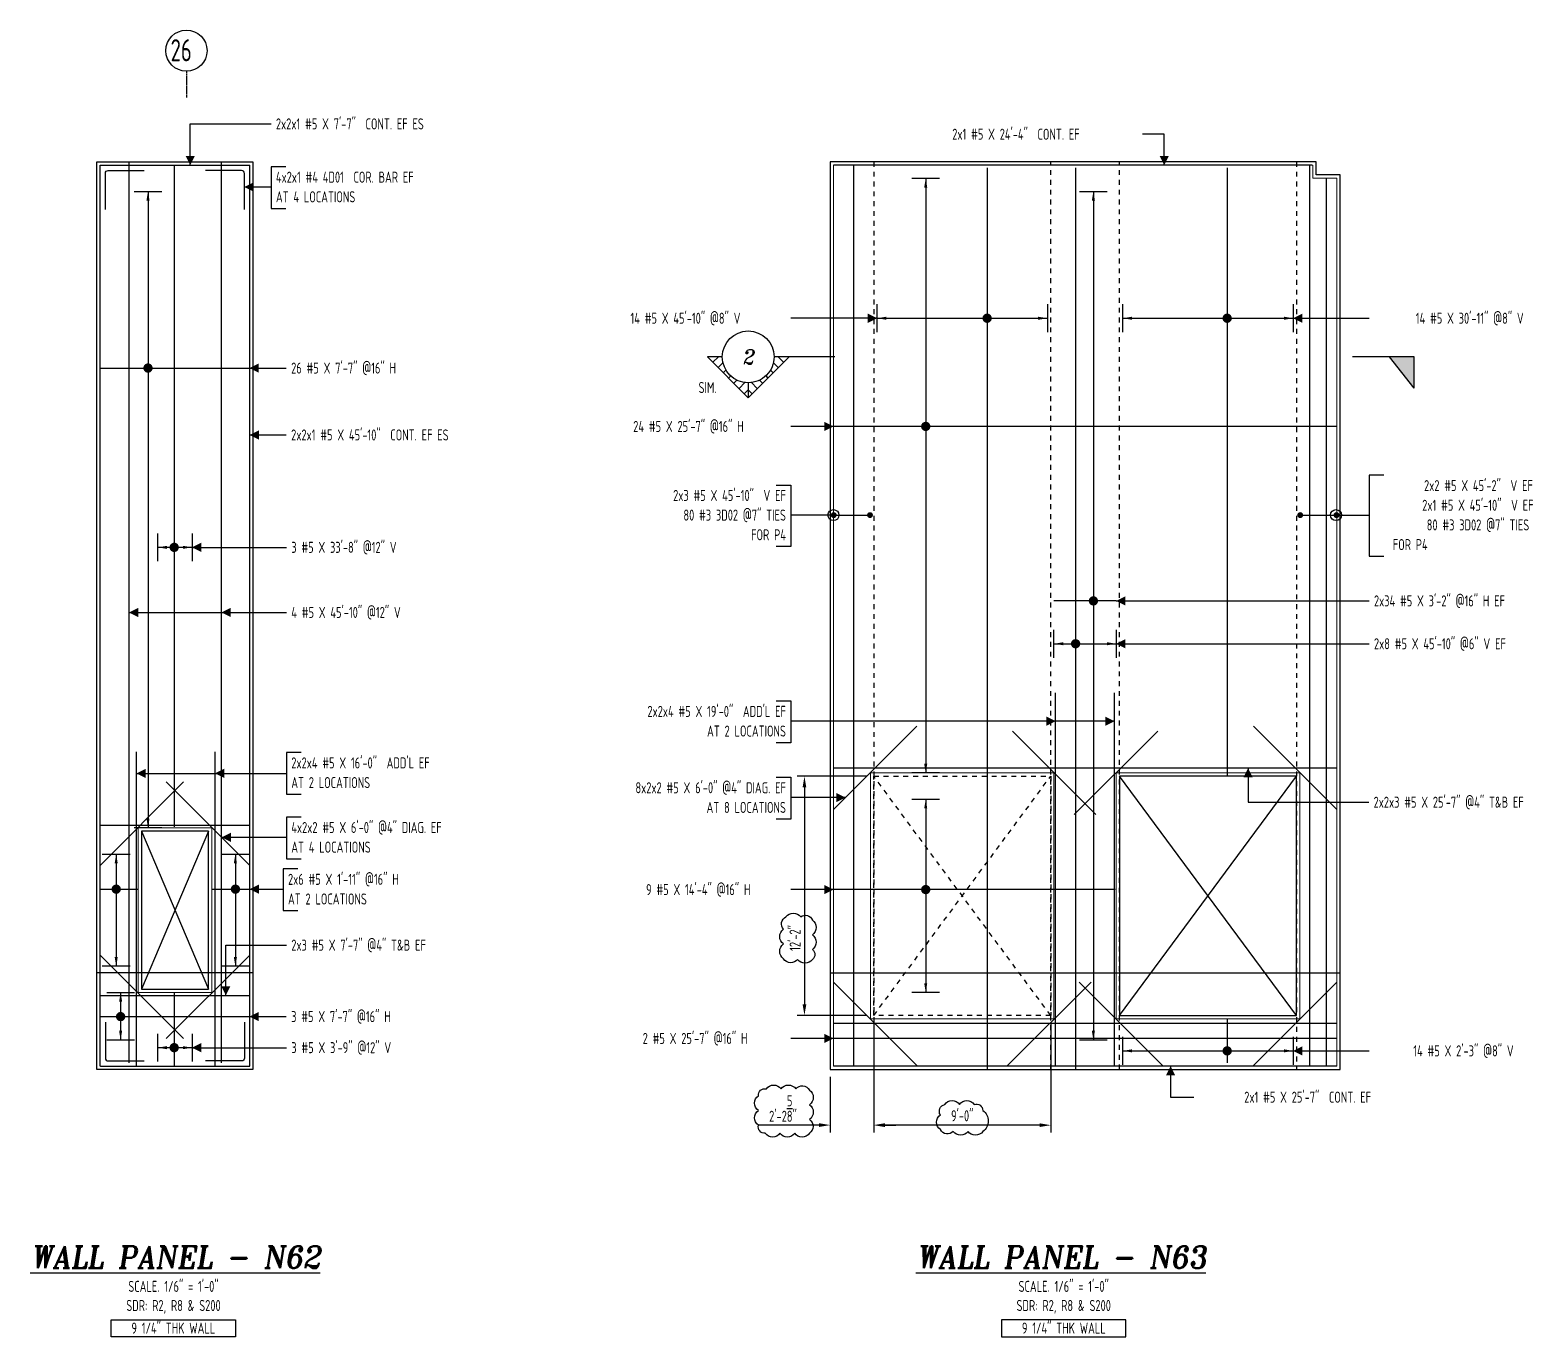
# Model space of a CAD drawing. Header units: inches. Extents: x -3675 to 33171, y -2273 to 1837.
# Drawn here: x 30630 to 31548, y 196 to 994 of the extents above; entities that cross this region are included whole.
import ezdxf
from ezdxf.enums import TextEntityAlignment as Align

# ---------------------------------------------------------------- set-up
doc = ezdxf.new("R2010")
doc.units = ezdxf.units.IN
doc.header["$MEASUREMENT"] = 0
doc.linetypes.add('HIDDEN', pattern=[6, 3, -3])
doc.linetypes.add('PHANTOM', pattern=[2.5, 1.25, -0.25, 0.25, -0.25, 0.25, -0.25])
doc.layers.get('0').update_dxf_attribs({"linetype": 'CONTINUOUS'})
doc.layers.get('Defpoints').update_dxf_attribs({"linetype": 'CONTINUOUS'})
for name, color, linetype in [('0-25', 7, 'CONTINUOUS'), ('0-25TEXT', 7, 'CONTINUOUS'), ('0-35', 3, 'CONTINUOUS'), ('0-35TEXT', 3, 'CONTINUOUS'), ('0-50', 10, 'CONTINUOUS'), ('3', 3, 'CONTINUOUS'), ('BAR-LBL', 2, 'CONTINUOUS'), ('DETAIL', 83, 'CONTINUOUS'), ('GRID', 8, 'PHANTOM'), ('Hatch', 253, 'CONTINUOUS'), ('hidden', 7, 'HIDDEN'), ('RANGELAY', 7, 'CONTINUOUS'), ('REBARS', 4, 'CONTINUOUS')]:
    doc.layers.add(name, color=color, linetype=linetype)
doc.layers.add('COVER', color=6, linetype='CONTINUOUS', lineweight=0, plot=False)
doc.styles.add('AR', font='ARCHQUIK.shx', dxfattribs={"width": 0.8})
doc.styles.add('ROMANT', font='romant')
doc.dimstyles.new('CADS_DIM_48', dxfattribs={"dimscale": 48, "dimtxt": 0.09375, "dimasz": 0.09375, "dimexe": 0.0625, "dimexo": 0.0625, "dimgap": 0.09375, "dimtad": 0, "dimtih": 1, "dimtoh": 1, "dimzin": 1, "dimdsep": 46, "dimlunit": 4, "dimtxsty": 'AR', "dimblk": 'CLOSED', "dimcen": 0.1875, "dimadec": 0, "dimazin": 0, "dimtfac": 1, "dimtofl": 0, "dimtmove": 0, "dimatfit": 1, "dimldrblk": 'DOTBLANK', "dimfxl": 1, "dimtzin": 0, "dimarcsym": 0})

# ---------------------------------------------------------------- blocks, each defined once
blk = doc.blocks.new('leadrblk')
blk.add_lwpolyline([(0, 0, 0, 1, 0), (1, 0, 1, 1, 0)], format="xyseb")
blk = doc.blocks.new('_DotBlank')
at = {"layer": '0-35', "color": 0, "lineweight": -2}
blk.add_line((-0.5, 0), (-1, 0), dxfattribs=at)
blk.add_circle((0, 0), 0.5, dxfattribs=at)
blk = doc.blocks.new('SECTARO')
at = {"linetype": 'Continuous'}
blk.add_line((33.32, 16.99), (20.13, 0), dxfattribs=at)
for p, q in [((33.32, 16.99), (33.32, 0)), ((33.32, 0), (0, 0))]:
    blk.add_line(p, q)
for points in [[(33.32, 0), (33.32, 16.99), (33.32, 0), (20.13, 0)], [(33.32, 16.99), (20.13, 0), (33.32, 0), (33.32, 16.99)]]:
    blk.add_solid(points, dxfattribs=at)
blk = doc.blocks.new('*X3')
at = {"color": 0, "linetype": 'Continuous'}
for p, q in [((-1.108, 0.278), (-1.075, 0.312)), ((-1.081, 0.217), (-1.031, 0.267)), ((-1.013, 0.197), (-0.986, 0.223)), ((-0.96, 0.161), (-0.942, 0.179)), ((-0.92, 0.112), (-0.898, 0.135)), ((-0.895, 0.05), (-0.854, 0.091)), ((-0.856, 0), (-0.81, 0.046)), ((-0.768, 0), (-0.765, 0.002))]:
    blk.add_line(p, q, dxfattribs=at)
blk = doc.blocks.new('*X2')
at = {"color": 0, "linetype": 'Continuous'}
for p, q in [((-1.108, 0.278), (-1.075, 0.312)), ((-0.96, 0.161), (-0.942, 0.179)), ((-0.856, 0), (-0.81, 0.046))]:
    blk.add_line(p, q, dxfattribs=at)
blk = doc.blocks.new('SECTNU')
at = {"linetype": 'Continuous'}
blk.add_line((-24.74, 0), (-32.81, 0), dxfattribs=at)
blk.add_line((0, 0), (-24.74, 0))
at = {"layer": '3'}
for p, q in [((-68.89, 0), (-46.81, 22.07)), ((-60.81, 0), (-68.89, 0))]:
    blk.add_line(p, q, dxfattribs=at)
at = {"layer": '3', "linetype": 'Continuous'}
blk.add_line((-46.81, 14), (-46.81, 22.07), dxfattribs=at)
at = {"layer": '3'}
for points in [[(-46.81, 22.07), (-24.74, 0), (-32.81, 0, 1)], [(-32.81, 0, 0.414214), (-46.81, 14)]]:
    blk.add_lwpolyline(points, format="xyb", dxfattribs=at)
for start, end in [(90, 180), (180, 0)]:
    blk.add_arc((-46.81, 0), 14, start, end, dxfattribs=at)
at = {"linetype": 'Continuous', "xscale": -64, "yscale": 64, "zscale": 64, "rotation": 359.9999999999999}
blk.add_blockref('*X3', (-117.73, 0), dxfattribs=at)
at = {"linetype": 'Continuous', "xscale": 64, "yscale": 64, "zscale": 64}
for name in ['*X3', '*X2']:
    blk.add_blockref(name, (24.1, 0), dxfattribs=at)
at = {"linetype": 'Continuous', "style": 'ROMANT', "oblique": 9, "width": 0.9}
blk.add_attdef('NO', text='', height=8, dxfattribs=at).set_placement((-46.81, 0), align=Align.MIDDLE)
blk = doc.blocks.new('*D1757')
at = {"layer": 'Defpoints', "color": 0, "transparency": 16777216}
for p in [(31145.22, 392.28), (31253.22, 392.28), (31145.22, 325.31)]:
    blk.add_point(p, dxfattribs=at)
at = {"layer": 'DETAIL', "color": 0, "lineweight": -2, "transparency": 16777216}
for p, q in [((31145.22, 387.78), (31145.22, 320.81)), ((31253.22, 387.78), (31253.22, 320.81)), ((31246.47, 325.31), (31151.97, 325.31))]:
    blk.add_line(p, q, dxfattribs=at)
at = {"layer": 'DETAIL', "color": 0, "transparency": 16777216}
for points in [[(31151.97, 326.44), (31151.97, 324.19), (31145.22, 325.31)], [(31246.47, 326.44), (31246.47, 324.19), (31253.22, 325.31)]]:
    blk.add_solid(points, dxfattribs=at)
at = {"layer": 'DETAIL', "color": 0, "transparency": 16777216, "insert": (31199.22, 331.05), "char_height": 6.75, "attachment_point": 5, "style": 'AR'}
blk.add_mtext('9\'-0"', dxfattribs=at)
blk = doc.blocks.new('*D1758')
at = {"layer": 'Defpoints', "color": 0, "transparency": 16777216}
for p in [(31118.59, 359.28), (31145.22, 359.28), (31118.59, 325.36)]:
    blk.add_point(p, dxfattribs=at)
at = {"layer": 'DETAIL', "color": 0, "lineweight": -2, "transparency": 16777216}
for p, q in [((31118.59, 354.78), (31118.59, 320.86)), ((31145.22, 354.78), (31145.22, 320.86)), ((31111.84, 325.36), (31074.52, 325.36)), ((31151.97, 325.36), (31158.72, 325.36))]:
    blk.add_line(p, q, dxfattribs=at)
at = {"layer": 'DETAIL', "color": 0, "transparency": 16777216}
for points in [[(31111.84, 326.49), (31111.84, 324.24), (31118.59, 325.36)], [(31151.97, 326.49), (31151.97, 324.24), (31145.22, 325.36)]]:
    blk.add_solid(points, dxfattribs=at)
at = {"layer": 'DETAIL', "color": 0, "transparency": 16777216, "insert": (31089.81, 335.49), "char_height": 6.75, "attachment_point": 5, "style": 'AR'}
blk.add_mtext('2\'-2{\\H1.000000x;\\S5/8;}"', dxfattribs=at)
blk = doc.blocks.new('*D1759')
at = {"layer": 'Defpoints', "color": 0, "transparency": 16777216}
for p in [(31145.22, 538.28), (31102.9, 392.28), (31145.22, 392.28)]:
    blk.add_point(p, dxfattribs=at)
at = {"layer": 'DETAIL', "color": 0, "lineweight": -2, "transparency": 16777216}
for p, q in [((31140.72, 538.28), (31098.4, 538.28)), ((31102.9, 531.53), (31102.9, 399.03)), ((31140.72, 392.28), (31098.4, 392.28))]:
    blk.add_line(p, q, dxfattribs=at)
at = {"layer": 'DETAIL', "color": 0, "transparency": 16777216}
for points in [[(31101.78, 531.53), (31104.03, 531.53), (31102.9, 538.28)], [(31101.78, 399.03), (31104.03, 399.03), (31102.9, 392.28)]]:
    blk.add_solid(points, dxfattribs=at)
at = {"layer": 'DETAIL', "color": 0, "transparency": 16777216, "insert": (31097.16, 439.59), "char_height": 6.75, "attachment_point": 5, "rotation": 90, "style": 'AR'}
blk.add_mtext('12\'-2"', dxfattribs=at)
blk = doc.blocks.new('*U2463', base_point=(31214.73, 909.59))
at = {"layer": 'REBARS', "color": 0}
blk.add_lwpolyline([(31214.41, 909.59), (31214.41, 359.59)], dxfattribs=at)
blk = doc.blocks.new('rendmark')
at = {"color": 4}
blk.add_line((0, -3), (0, 3), dxfattribs=at)
blk = doc.blocks.new('rarrow')
at = {"color": 7}
blk.add_solid([(2, -0.33), (2, 0.33), (0, 0)], dxfattribs=at)
blk = doc.blocks.new('*U1990', base_point=(31147.22, 817.83))
at = {"layer": 'RANGELAY'}
blk.add_line((31147.22, 817.83), (31251.22, 817.83), dxfattribs=at)
at = {"layer": 'RANGELAY', "xscale": 2.834645669291339, "yscale": 2.834645669291339}
for name in ['rendmark', 'rarrow']:
    blk.add_blockref(name, (31147.22, 817.83), dxfattribs=at)
at = {"layer": 'RANGELAY', "xscale": 2.834645669291339, "yscale": 2.834645669291339, "rotation": 179.999996929531}
for name in ['rendmark', 'rarrow']:
    blk.add_blockref(name, (31251.22, 817.83), dxfattribs=at)
blk = doc.blocks.new('VPM7DB6D0')
at = {"const_width": 1}
blk.add_lwpolyline([(-0.5, 0, 1), (0.5, 0, 1)], format="xyb", close=True, dxfattribs=at)
blk = doc.blocks.new('*U2874', base_point=(31292.67, 468.8))
at = {"layer": 'REBARS', "color": 0}
blk.add_lwpolyline([(31292.67, 469.11), (31120.67, 469.11)], dxfattribs=at)
blk = doc.blocks.new('*U1989', base_point=(31176.93, 524.28))
at = {"layer": 'RANGELAY'}
blk.add_line((31176.93, 524.28), (31176.93, 406.28), dxfattribs=at)
at = {"layer": 'RANGELAY', "xscale": 2.834645669291339, "yscale": 2.834645669291339}
for name, p, rotation in [('rendmark', (31176.93, 524.28), 269.9999999999999), ('rarrow', (31176.93, 524.28), 269.9999999999999), ('rendmark', (31176.93, 406.28), 89.999996929531), ('rarrow', (31176.93, 406.28), 89.999996929531)]:
    blk.add_blockref(name, p, dxfattribs=dict(at, rotation=rotation))
blk = doc.blocks.new('VPM7DB7D0')
at = {"const_width": 1}
blk.add_lwpolyline([(-0.5, 0, 1), (0.5, 0, 1)], format="xyb", close=True, dxfattribs=at)
blk = doc.blocks.new('*U2562', base_point=(31427.84, 377.97))
at = {"layer": 'REBARS', "color": 0}
blk.add_lwpolyline([(31427.84, 378.29), (31120.84, 378.29)], dxfattribs=at)
blk = doc.blocks.new('*U2561', base_point=(31427.84, 751.5))
at = {"layer": 'REBARS', "color": 0}
blk.add_lwpolyline([(31427.84, 751.81), (31120.84, 751.81)], dxfattribs=at)
blk = doc.blocks.new('*U1988', base_point=(31176.93, 903.28))
at = {"layer": 'RANGELAY'}
blk.add_line((31176.93, 903.28), (31176.93, 540.28), dxfattribs=at)
at = {"layer": 'RANGELAY', "xscale": 2.834645669291339, "yscale": 2.834645669291339}
for name, p, rotation in [('rendmark', (31176.93, 903.28), 269.9999999999999), ('rarrow', (31176.93, 903.28), 269.9999999999999), ('rarrow', (31176.93, 540.28), 89.999996929531), ('rendmark', (31176.93, 540.28), 89.999996929531)]:
    blk.add_blockref(name, p, dxfattribs=dict(at, rotation=rotation))
blk = doc.blocks.new('VPM7DB970')
at = {"const_width": 1}
blk.add_lwpolyline([(-0.5, 0, 1), (0.5, 0, 1)], format="xyb", close=True, dxfattribs=at)
blk = doc.blocks.new('*U1987', base_point=(31279.27, 895.28))
at = {"layer": 'RANGELAY'}
blk.add_line((31279.27, 895.28), (31279.27, 377.28), dxfattribs=at)
at = {"layer": 'RANGELAY', "xscale": 2.834645669291339, "yscale": 2.834645669291339}
for name, p, rotation in [('rendmark', (31279.27, 895.28), 269.9999999999999), ('rarrow', (31279.27, 895.28), 269.9999999999999), ('rendmark', (31279.27, 377.28), 89.999996929531), ('rarrow', (31279.27, 377.28), 89.999996929531)]:
    blk.add_blockref(name, p, dxfattribs=dict(at, rotation=rotation))
blk = doc.blocks.new('VPM7DB9F0')
at = {"const_width": 1}
blk.add_lwpolyline([(-0.5, 0, 1), (0.5, 0, 1)], format="xyb", close=True, dxfattribs=at)
blk = doc.blocks.new('*U2814', base_point=(31293.22, 645))
at = {"layer": 'REBARS', "color": 0}
blk.add_lwpolyline([(31293.22, 645.32), (31255.22, 645.32)], dxfattribs=at)
blk = doc.blocks.new('*U2462', base_point=(31268.74, 909.59))
at = {"layer": 'REBARS', "color": 0}
blk.add_lwpolyline([(31268.43, 909.59), (31268.43, 359.59)], dxfattribs=at)
blk = doc.blocks.new('*U1986', base_point=(31255.22, 619.16))
at = {"layer": 'RANGELAY'}
blk.add_line((31255.22, 619.16), (31293.22, 619.16), dxfattribs=at)
at = {"layer": 'RANGELAY', "xscale": 2.834645669291339, "yscale": 2.834645669291339}
for name in ['rendmark', 'rarrow']:
    blk.add_blockref(name, (31255.22, 619.16), dxfattribs=at)
at = {"layer": 'RANGELAY', "xscale": 2.834645669291339, "yscale": 2.834645669291339, "rotation": 179.999996929531}
for name in ['rendmark', 'rarrow']:
    blk.add_blockref(name, (31293.22, 619.16), dxfattribs=at)
blk = doc.blocks.new('VPM7DBB30')
at = {"const_width": 1}
blk.add_lwpolyline([(-0.5, 0, 1), (0.5, 0, 1)], format="xyb", close=True, dxfattribs=at)
blk = doc.blocks.new('*U2099', base_point=(31361.25, 909.59))
at = {"layer": 'REBARS', "color": 0}
blk.add_lwpolyline([(31360.94, 909.59), (31360.94, 538.59)], dxfattribs=at)
blk = doc.blocks.new('*U1985', base_point=(31297.22, 817.83))
at = {"layer": 'RANGELAY'}
blk.add_line((31297.22, 817.83), (31401.22, 817.83), dxfattribs=at)
at = {"layer": 'RANGELAY', "xscale": 2.834645669291339, "yscale": 2.834645669291339}
for name in ['rendmark', 'rarrow']:
    blk.add_blockref(name, (31297.22, 817.83), dxfattribs=at)
at = {"layer": 'RANGELAY', "xscale": 2.834645669291339, "yscale": 2.834645669291339, "rotation": 179.999996929531}
for name in ['rendmark', 'rarrow']:
    blk.add_blockref(name, (31401.22, 817.83), dxfattribs=at)
blk = doc.blocks.new('VPM7DBC70')
at = {"const_width": 1}
blk.add_lwpolyline([(-0.5, 0, 1), (0.5, 0, 1)], format="xyb", close=True, dxfattribs=at)
blk = doc.blocks.new('*U2869', base_point=(31120.59, 697.68))
at = {"layer": 'REBARS', "color": 0, "const_width": 1.8}
for points in [[(31120.78, 698.58, 1), (31120.78, 696.78, 1), (31120.78, 698.58)], [(31142.9, 696.78, 1), (31142.9, 698.58, 1), (31142.9, 696.78)]]:
    blk.add_lwpolyline(points, format="xyb", dxfattribs=at)
at = {"layer": 'REBARS', "color": 0}
blk.add_lwpolyline([(31120.78, 697.68), (31142.9, 697.68)], dxfattribs=at)
blk = doc.blocks.new('*U2461', base_point=(31132.73, 361.28))
at = {"layer": 'REBARS', "color": 0}
blk.add_lwpolyline([(31133.04, 361.28), (31133.04, 911.28)], dxfattribs=at)
blk = doc.blocks.new('*U2460', base_point=(31411.12, 361.28))
at = {"layer": 'REBARS', "color": 0}
blk.add_lwpolyline([(31411.43, 361.28), (31411.43, 911.28)], dxfattribs=at)
blk = doc.blocks.new('*U2509', base_point=(31421.18, 361.28))
at = {"layer": 'REBARS', "color": 0}
blk.add_lwpolyline([(31421.49, 361.28), (31421.49, 903.28)], dxfattribs=at)
blk = doc.blocks.new('*U2868', base_point=(31405.34, 697.68))
at = {"layer": 'REBARS', "color": 0, "const_width": 1.8}
for points in [[(31405.53, 698.58, 1), (31405.53, 696.78, 1), (31405.53, 698.58)], [(31427.65, 696.78, 1), (31427.65, 698.58, 1), (31427.65, 696.78)]]:
    blk.add_lwpolyline(points, format="xyb", dxfattribs=at)
at = {"layer": 'REBARS', "color": 0}
blk.add_lwpolyline([(31405.53, 697.68), (31427.65, 697.68)], dxfattribs=at)
blk = doc.blocks.new('*U2657', base_point=(31412.59, 910.97))
at = {"layer": 'REBARS', "color": 0}
blk.add_lwpolyline([(31412.59, 911.28), (31120.59, 911.28)], dxfattribs=at)
blk = doc.blocks.new('*U2560', base_point=(31427.59, 361.59))
at = {"layer": 'REBARS', "color": 0}
blk.add_lwpolyline([(31427.59, 361.28), (31120.59, 361.28)], dxfattribs=at)
blk = doc.blocks.new('*U2201', base_point=(31281.01, 515.17))
at = {"layer": 'REBARS', "color": 0}
blk.add_lwpolyline([(31280.79, 514.95), (31229.88, 565.86)], dxfattribs=at)
blk = doc.blocks.new('*U2202', base_point=(31428.06, 412.44))
at = {"layer": 'REBARS', "color": 0}
blk.add_lwpolyline([(31427.84, 412.66), (31376.93, 361.75)], dxfattribs=at)
blk = doc.blocks.new('*U2203', base_point=(31428.06, 518.12))
at = {"layer": 'REBARS', "color": 0}
blk.add_lwpolyline([(31427.84, 517.9), (31376.93, 568.81)], dxfattribs=at)
blk = doc.blocks.new('*U2204', base_point=(31267.42, 515.17))
at = {"layer": 'REBARS', "color": 0}
blk.add_lwpolyline([(31267.64, 514.95), (31318.55, 565.86)], dxfattribs=at)
blk = doc.blocks.new('*U2205', base_point=(31120.37, 412.44))
at = {"layer": 'REBARS', "color": 0}
blk.add_lwpolyline([(31120.59, 412.66), (31171.5, 361.75)], dxfattribs=at)
blk = doc.blocks.new('*U2206', base_point=(31120.37, 518.12))
at = {"layer": 'REBARS', "color": 0}
blk.add_lwpolyline([(31120.59, 517.9), (31171.5, 568.81)], dxfattribs=at)
blk = doc.blocks.new('*U2207', base_point=(31278.06, 412.44))
at = {"layer": 'REBARS', "color": 0}
blk.add_lwpolyline([(31277.84, 412.66), (31226.93, 361.75)], dxfattribs=at)
blk = doc.blocks.new('*U2208', base_point=(31270.37, 412.44))
at = {"layer": 'REBARS', "color": 0}
blk.add_lwpolyline([(31270.59, 412.66), (31321.5, 361.75)], dxfattribs=at)
blk = doc.blocks.new('*U2831', base_point=(31361.25, 390.28))
at = {"layer": 'REBARS', "color": 0}
blk.add_lwpolyline([(31360.94, 390.28), (31360.94, 363.28)], dxfattribs=at)
blk = doc.blocks.new('*U1984', base_point=(31297.22, 370.67))
at = {"layer": 'RANGELAY'}
blk.add_line((31297.22, 370.67), (31401.22, 370.67), dxfattribs=at)
at = {"layer": 'RANGELAY', "xscale": 2.834645669291339, "yscale": 2.834645669291339}
for name in ['rendmark', 'rarrow']:
    blk.add_blockref(name, (31297.22, 370.67), dxfattribs=at)
at = {"layer": 'RANGELAY', "xscale": 2.834645669291339, "yscale": 2.834645669291339, "rotation": 179.9999969295311}
for name in ['rendmark', 'rarrow']:
    blk.add_blockref(name, (31401.22, 370.67), dxfattribs=at)
blk = doc.blocks.new('VPM7DC430')
at = {"const_width": 1}
blk.add_lwpolyline([(-0.5, 0, 1), (0.5, 0, 1)], format="xyb", close=True, dxfattribs=at)
blk = doc.blocks.new('*U2558', base_point=(31427.84, 387.65))
at = {"layer": 'REBARS', "color": 0}
blk.add_lwpolyline([(31427.84, 387.33), (31120.84, 387.33)], dxfattribs=at)
blk = doc.blocks.new('*U2559', base_point=(31427.84, 542.92))
at = {"layer": 'REBARS', "color": 0}
blk.add_lwpolyline([(31427.84, 543.23), (31120.84, 543.23)], dxfattribs=at)
blk = doc.blocks.new('*U2678', base_point=(31255.9, 361.28))
at = {"layer": 'REBARS', "color": 0}
blk.add_lwpolyline([(31256.22, 361.28), (31256.22, 589.28)], dxfattribs=at)
blk = doc.blocks.new('*U2679', base_point=(31292.53, 361.28))
at = {"layer": 'REBARS', "color": 0}
blk.add_lwpolyline([(31292.22, 361.28), (31292.22, 589.28)], dxfattribs=at)
blk = doc.blocks.new('*U1912', base_point=(30717.88, 406.28))
at = {"layer": 'REBARS', "color": 0}
blk.add_lwpolyline([(30718.19, 406.28), (30718.19, 361.28)], dxfattribs=at)
blk = doc.blocks.new('*U1976', base_point=(30729.14, 372.63))
at = {"layer": 'RANGELAY'}
blk.add_line((30729.14, 372.63), (30708.14, 372.63), dxfattribs=at)
at = {"layer": 'RANGELAY', "xscale": 2.834645669291339, "yscale": 2.834645669291339}
for name, p, rotation in [('rendmark', (30708.14, 372.63), 359.999996929531), ('rendmark', (30729.14, 372.63), 180), ('rarrow', (30708.14, 372.63), 359.999996929531), ('rarrow', (30729.14, 372.63), 180)]:
    blk.add_blockref(name, p, dxfattribs=dict(at, rotation=rotation))
blk = doc.blocks.new('VPM7DD640')
at = {"const_width": 1}
blk.add_lwpolyline([(-0.5, 0, 1), (0.5, 0, 1)], format="xyb", close=True, dxfattribs=at)
blk = doc.blocks.new('*U2839', base_point=(30673.26, 361.59))
at = {"layer": 'REBARS', "color": 0}
blk.add_lwpolyline([(30673.26, 361.28), (30764.26, 361.28)], dxfattribs=at)
blk = doc.blocks.new('*U2840', base_point=(30673.26, 910.97))
at = {"layer": 'REBARS', "color": 0}
blk.add_lwpolyline([(30673.26, 911.28), (30764.26, 911.28)], dxfattribs=at)
blk = doc.blocks.new('*U2454', base_point=(30672.7, 361.28))
at = {"layer": 'REBARS', "color": 0}
blk.add_lwpolyline([(30673.01, 361.28), (30673.01, 911.28)], dxfattribs=at)
blk = doc.blocks.new('*U3178', base_point=(30755.54, 490.78))
at = {"layer": 'RANGELAY'}
blk.add_line((30755.54, 490.78), (30755.54, 422.28), dxfattribs=at)
at = {"layer": 'RANGELAY', "xscale": 2.834645669291339, "yscale": 2.834645669291339}
for name, p, rotation in [('rendmark', (30755.54, 490.78), 269.9999999999999), ('rarrow', (30755.54, 490.78), 269.9999999999999), ('rendmark', (30755.54, 422.28), 89.999996929531), ('rarrow', (30755.54, 422.28), 89.999996929531)]:
    blk.add_blockref(name, p, dxfattribs=dict(at, rotation=rotation))
blk = doc.blocks.new('VPM7DD7E0')
at = {"const_width": 1}
blk.add_lwpolyline([(-0.5, 0, 1), (0.5, 0, 1)], format="xyb", close=True, dxfattribs=at)
blk = doc.blocks.new('*U2763', base_point=(30741.26, 469.06))
at = {"layer": 'REBARS', "color": 0}
blk.add_lwpolyline([(30741.26, 469.38), (30764.26, 469.38)], dxfattribs=at)
blk = doc.blocks.new('*U3179', base_point=(30682.79, 490.78))
at = {"layer": 'RANGELAY'}
blk.add_line((30682.79, 490.78), (30682.79, 422.28), dxfattribs=at)
at = {"layer": 'RANGELAY', "xscale": 2.834645669291339, "yscale": 2.834645669291339}
for name, p, rotation in [('rendmark', (30682.79, 490.78), 269.9999999999999), ('rarrow', (30682.79, 490.78), 269.9999999999999), ('rendmark', (30682.79, 422.28), 89.999996929531), ('rarrow', (30682.79, 422.28), 89.999996929531)]:
    blk.add_blockref(name, p, dxfattribs=dict(at, rotation=rotation))
blk = doc.blocks.new('VPM7DD8C0')
at = {"const_width": 1}
blk.add_lwpolyline([(-0.5, 0, 1), (0.5, 0, 1)], format="xyb", close=True, dxfattribs=at)
blk = doc.blocks.new('*U2764', base_point=(30673.14, 469.06))
at = {"layer": 'REBARS', "color": 0}
blk.add_lwpolyline([(30673.14, 469.38), (30696.14, 469.38)], dxfattribs=at)
blk = doc.blocks.new('*U2394', base_point=(30675.94, 364.28))
at = {"layer": 'REBARS', "color": 0}
blk.add_lwpolyline([(30676.19, 388.28), (30676.19, 366.28, 0.414214), (30677.94, 364.53), (30699.94, 364.53)], format="xyb", dxfattribs=at)
blk = doc.blocks.new('*U2395', base_point=(30761.33, 364.28))
at = {"layer": 'REBARS', "color": 0}
blk.add_lwpolyline([(30761.08, 388.28), (30761.08, 366.28, -0.414214), (30759.33, 364.53), (30737.33, 364.53)], format="xyb", dxfattribs=at)
blk = doc.blocks.new('*U2396', base_point=(30675.94, 908.28))
at = {"layer": 'REBARS', "color": 0}
blk.add_lwpolyline([(30676.19, 884.28), (30676.19, 906.28, -0.414213), (30677.94, 908.03), (30699.94, 908.03)], format="xyb", dxfattribs=at)
blk = doc.blocks.new('*U2842', base_point=(30673.26, 404.84))
at = {"layer": 'REBARS', "color": 0}
blk.add_lwpolyline([(30673.26, 404.53), (30764.26, 404.53)], dxfattribs=at)
blk = doc.blocks.new('*U2843', base_point=(30673.26, 508.22))
at = {"layer": 'REBARS', "color": 0}
blk.add_lwpolyline([(30673.26, 508.53), (30764.26, 508.53)], dxfattribs=at)
blk = doc.blocks.new('*U2137', base_point=(30742.82, 361.28))
at = {"layer": 'REBARS', "color": 0}
blk.add_lwpolyline([(30743.14, 361.28), (30743.14, 553.28)], dxfattribs=at)
blk = doc.blocks.new('*U2138', base_point=(30695.51, 361.28))
at = {"layer": 'REBARS', "color": 0}
blk.add_lwpolyline([(30695.2, 361.28), (30695.2, 553.28)], dxfattribs=at)
blk = doc.blocks.new('*U2197', base_point=(30764.48, 428.94))
at = {"layer": 'REBARS', "color": 0}
blk.add_lwpolyline([(30764.26, 429.16), (30713.35, 378.25)], dxfattribs=at)
blk = doc.blocks.new('*U2198', base_point=(30672.79, 428.94))
at = {"layer": 'REBARS', "color": 0}
blk.add_lwpolyline([(30673.01, 429.16), (30723.92, 378.25)], dxfattribs=at)
blk = doc.blocks.new('*U2199', base_point=(30672.79, 484.12))
at = {"layer": 'REBARS', "color": 0}
blk.add_lwpolyline([(30673.01, 483.9), (30723.92, 534.81)], dxfattribs=at)
blk = doc.blocks.new('*U2200', base_point=(30764.48, 484.12))
at = {"layer": 'REBARS', "color": 0}
blk.add_lwpolyline([(30764.26, 483.9), (30713.35, 534.81)], dxfattribs=at)
blk = doc.blocks.new('*U2841', base_point=(30673.26, 391.28))
at = {"layer": 'REBARS', "color": 0}
blk.add_lwpolyline([(30673.26, 391.6), (30764.26, 391.6)], dxfattribs=at)
blk = doc.blocks.new('*U1975', base_point=(30685.49, 406.28))
at = {"layer": 'RANGELAY'}
blk.add_line((30685.49, 406.28), (30685.49, 377.28), dxfattribs=at)
at = {"layer": 'RANGELAY', "xscale": 2.834645669291339, "yscale": 2.834645669291339}
for name, p, rotation in [('rendmark', (30685.49, 406.28), 269.9999999999999), ('rarrow', (30685.49, 406.28), 269.9999999999999), ('rendmark', (30685.49, 377.28), 89.999996929531), ('rarrow', (30685.49, 377.28), 89.999996929531)]:
    blk.add_blockref(name, p, dxfattribs=dict(at, rotation=rotation))
blk = doc.blocks.new('VPM7DDE00')
at = {"const_width": 1}
blk.add_lwpolyline([(-0.5, 0, 1), (0.5, 0, 1)], format="xyb", close=True, dxfattribs=at)
blk = doc.blocks.new('*U2455', base_point=(30764.57, 361.28))
at = {"layer": 'REBARS', "color": 0}
blk.add_lwpolyline([(30764.26, 361.28), (30764.26, 911.28)], dxfattribs=at)
blk = doc.blocks.new('*U2397', base_point=(30761.33, 908.28))
at = {"layer": 'REBARS', "color": 0}
blk.add_lwpolyline([(30761.08, 884.28), (30761.08, 906.28, 0.414213), (30759.33, 908.03), (30737.33, 908.03)], format="xyb", dxfattribs=at)
blk = doc.blocks.new('*U1913', base_point=(30717.88, 911.39))
at = {"layer": 'REBARS', "color": 0}
blk.add_lwpolyline([(30718.19, 911.39), (30718.19, 507.39)], dxfattribs=at)
blk = doc.blocks.new('*U1974', base_point=(30729.14, 678.01))
at = {"layer": 'RANGELAY'}
blk.add_line((30729.14, 678.01), (30708.14, 678.01), dxfattribs=at)
at = {"layer": 'RANGELAY', "xscale": 2.834645669291339, "yscale": 2.834645669291339}
for name, p, rotation in [('rendmark', (30708.14, 678.01), 359.999996929531), ('rarrow', (30708.14, 678.01), 359.999996929531), ('rarrow', (30729.14, 678.01), 180), ('rendmark', (30729.14, 678.01), 180)]:
    blk.add_blockref(name, p, dxfattribs=dict(at, rotation=rotation))
blk = doc.blocks.new('VPM7DE050')
at = {"const_width": 1}
blk.add_lwpolyline([(-0.5, 0, 1), (0.5, 0, 1)], format="xyb", close=True, dxfattribs=at)
blk = doc.blocks.new('*U1914', base_point=(30673.26, 787.12))
at = {"layer": 'REBARS', "color": 0}
blk.add_lwpolyline([(30673.26, 787.43), (30764.26, 787.43)], dxfattribs=at)
blk = doc.blocks.new('*U1973', base_point=(30702.2, 895.28))
at = {"layer": 'RANGELAY'}
blk.add_line((30702.2, 895.28), (30702.2, 506.78), dxfattribs=at)
at = {"layer": 'RANGELAY', "xscale": 2.834645669291339, "yscale": 2.834645669291339}
for name, p, rotation in [('rendmark', (30702.2, 895.28), 269.9999999999999), ('rarrow', (30702.2, 895.28), 269.9999999999999), ('rendmark', (30702.2, 506.78), 89.999996929531), ('rarrow', (30702.2, 506.78), 89.999996929531)]:
    blk.add_blockref(name, p, dxfattribs=dict(at, rotation=rotation))
blk = doc.blocks.new('VPM7DE150')
at = {"const_width": 1}
blk.add_lwpolyline([(-0.5, 0, 1), (0.5, 0, 1)], format="xyb", close=True, dxfattribs=at)
blk = doc.blocks.new('*U2452', base_point=(30746.68, 363.28))
at = {"layer": 'REBARS', "color": 0}
blk.add_lwpolyline([(30746.99, 363.28), (30746.99, 913.28)], dxfattribs=at)
blk = doc.blocks.new('*U2453', base_point=(30690.3, 363.28))
at = {"layer": 'REBARS', "color": 0}
blk.add_lwpolyline([(30690.61, 363.28), (30690.61, 913.28)], dxfattribs=at)

msp = doc.modelspace()

# ---------------------------------------------------------------- linework, layer by layer
at = {"layer": '0-25'}
for p, q in [((31403.21676, 392.28077), (31295.21676, 538.28123)), ((31295.21676, 392.28077), (31403.21676, 538.28123))]:
    msp.add_line(p, q, dxfattribs=at)
for points in [[(30739.13588, 504.78077), (30698.13588, 408.28077)], [(30698.13588, 504.78077), (30739.13588, 408.28077)]]:
    msp.add_lwpolyline(points, dxfattribs=at)
at = {"layer": '0-25TEXT'}
for points in [[(30728.025, 911.28077), (30728.025, 936.45855), (30777.28235, 936.45855)], [(31322.48969, 911.28077), (31322.48969, 930.15318), (31309.31461, 930.15318)], [(30786.28141, 910.32173), (30777.28235, 910.32173), (30777.28235, 884.8244), (30786.28141, 884.8244)], [(30761.08042, 897.94803), (30777.28235, 897.94803)], [(31147.21676, 817.83361), (31094.66749, 817.83361)], [(31401.21676, 817.83361), (31447.53519, 817.83361)], [(30764.18515, 787.43335), (30786.58778, 787.43335)], [(30764.26083, 746.60738), (30786.58778, 746.60738)], [(31120.66749, 751.81406), (31094.66749, 751.81406)], [(31085.59271, 716.05362), (31094.59176, 716.05362), (31094.59176, 678.55756), (31085.59271, 678.55756)], [(31456.53424, 722.05298), (31447.53519, 722.05298), (31447.53519, 672.55818), (31456.53424, 672.55818)], [(30729.13588, 678.00518), (30786.66351, 678.00518)], [(31293.21676, 645.31513), (31447.53519, 645.31513)], [(30690.61145, 638.28077), (30786.66351, 638.28077)], [(31293.21676, 619.16326), (31447.53519, 619.16326)], [(31085.59271, 584.25054), (31094.59176, 584.25054), (31094.59176, 558.75322), (31085.59271, 558.75322)], [(31292.21677, 571.87684), (31094.59176, 571.87684)], [(30795.66256, 552.80279), (30786.66351, 552.80279), (30786.66351, 527.30546), (30795.66256, 527.30546)], [(31373.74532, 543.22895), (31373.74532, 522.44835), (31447.30742, 522.44835)], [(30695.20252, 540.05412), (30786.66351, 540.05412)], [(31085.59271, 537.64335), (31094.59176, 537.64335), (31094.59176, 512.14603), (31085.59271, 512.14603)], [(31127.96257, 525.26965), (31094.59176, 525.26965)], [(30795.66256, 513.39414), (30786.66351, 513.39414), (30786.66351, 487.89682), (30795.66256, 487.89682)], [(30747.13885, 501.02044), (30786.66351, 501.02044)], [(30793.65332, 481.74944), (30784.65427, 481.74944), (30784.65427, 456.25211), (30793.65332, 456.25211)], [(30764.26088, 469.37574), (30784.65427, 469.37574)], [(31120.66749, 469.10863), (31094.66749, 469.10863)], [(30749.73253, 404.52982), (30749.73253, 435.20647), (30786.66351, 435.20647)], [(30764.18515, 391.59569), (30786.58778, 391.59569)], [(31120.66749, 378.28647), (31094.66749, 378.28647)], [(30729.13588, 372.62728), (30786.66351, 372.62728)], [(31401.21676, 370.67459), (31447.53519, 370.67459)], [(31326.39761, 361.28077), (31326.39761, 342.40836), (31340.54963, 342.40836)]]:
    msp.add_lwpolyline(points, dxfattribs=at)
at = {"layer": '0-35'}
for points in [[(30671.01088, 913.28077), (30766.26088, 913.28077), (30766.26088, 359.28077), (30671.01088, 359.28077)], [(31415.21676, 913.28077), (31118.59176, 913.28077), (31118.59176, 359.28077), (31429.84176, 359.28077), (31429.84176, 905.28077), (31415.21676, 905.28077)], [(31403.21676, 538.28123), (31295.21676, 538.28123), (31295.21676, 392.28077), (31403.21676, 392.28077)], [(30739.13588, 504.78077), (30698.13588, 504.78077), (30698.13588, 408.28077), (30739.13588, 408.28077)]]:
    msp.add_lwpolyline(points, close=True, dxfattribs=at)
at = {"layer": '0-50'}
for points in [[(30679.8115, 206.42195), (30755.69835, 206.42195), (30755.69835, 196.06559), (30679.8115, 196.06559)], [(31299.09844, 206.42195), (31223.2116, 206.42195), (31223.2116, 196.06559), (31299.09844, 196.06559)]]:
    msp.add_lwpolyline(points, close=True, dxfattribs=at)
msp.add_circle((30725.66047, 981.15758), 12.57968, dxfattribs=at)
at = {"layer": 'COVER'}
for points in [[(30673.01088, 911.28077), (30764.26088, 911.28077), (30764.26088, 361.28077), (30673.01088, 361.28077)], [(31413.21676, 911.28077), (31120.59176, 911.28077), (31120.59176, 361.28077), (31427.84176, 361.28077), (31427.84176, 903.28077), (31413.21676, 903.28077)], [(31143.21676, 540.28123), (31255.21676, 540.28123), (31255.21676, 390.28077), (31143.21676, 390.28077)], [(31405.21676, 540.28123), (31293.21676, 540.28123), (31293.21676, 390.28077), (31405.21676, 390.28077)], [(30741.13588, 506.78077), (30696.13588, 506.78077), (30696.13588, 406.28077), (30741.13588, 406.28077)]]:
    msp.add_lwpolyline(points, close=True, dxfattribs=at)
at = {"layer": 'DETAIL'}
for points in [[(31107.7339, 426.50289, -0.52056705), (31098.7339, 426.50289, -0.52056705), (31090.13314, 426.90213, -0.52056705), (31090.13314, 435.90213, -0.52056705), (31090.13314, 444.90213, -0.52056705), (31091.62157, 452.41371, -0.52056705), (31100.62157, 452.41371, -0.52056705), (31107.7339, 450.52604, -0.52056705), (31107.7339, 441.52604, -0.52056705), (31107.7339, 432.52604, -0.52056705)], [(31105.95935, 320.43046, -0.52056705), (31096.95935, 320.43046, -0.52056705), (31087.95935, 320.43046, -0.52056705), (31078.95935, 320.43046, -0.52056705), (31074.82317, 325.29428, -0.52056705), (31074.82317, 334.29428, -0.52056705), (31074.82317, 343.29428, -0.52056705), (31079.64863, 347.46883, -0.52056705), (31088.64863, 347.46883, -0.52056705), (31097.64863, 347.46883, -0.52056705), (31105.95935, 346.77955, -0.52056705), (31105.95935, 337.77955, -0.52056705), (31105.95935, 328.77955, -0.52056705)], [(31211.77748, 321.52006, -0.52056705), (31202.77748, 321.52006, -0.52056705), (31193.77748, 321.52006, -0.52056705), (31185.87262, 322.6152, -0.52056705), (31185.87262, 331.6152, -0.52056705), (31188.52683, 337.96099, -0.52056705), (31197.52683, 337.96099, -0.52056705), (31206.52683, 337.96099, -0.52056705), (31211.77748, 334.21165, -0.52056705)]]:
    msp.add_lwpolyline(points, format="xyb", close=True, dxfattribs=at)
at = {"layer": 'GRID', "lineweight": -3}
msp.add_lwpolyline([(30725.66047, 968.57789), (30725.66047, 952.66664)], dxfattribs=at)
at = {"layer": 'Hatch'}
for p, q in [((30766.26088, 418.28077), (30671.01088, 418.28077)), ((31118.59176, 418.28077), (31429.84176, 418.28077))]:
    msp.add_line(p, q, dxfattribs=at)
at = {"layer": 'hidden'}
for p, q in [((31145.21676, 913.28077), (31145.21676, 359.28077)), ((31253.21676, 359.28077), (31253.21676, 913.28077)), ((31295.21676, 359.28077), (31295.21676, 913.28077)), ((31403.21676, 913.28077), (31403.21676, 359.28077)), ((31145.21676, 392.28077), (31253.21676, 538.28123)), ((31253.21676, 392.28077), (31145.21676, 538.28123))]:
    msp.add_line(p, q, dxfattribs=at)
msp.add_lwpolyline([(31145.21676, 538.28123), (31253.21676, 538.28123), (31253.21676, 392.28077), (31145.21676, 392.28077)], close=True, dxfattribs=at)

# ---------------------------------------------------------------- block references
ref = msp.add_blockref('SECTNU', (31121.43091, 794.25651), dxfattribs=dict(xscale=-1.129181470141702, yscale=1.129181470141702, zscale=1.129181470141702, rotation=180))
ref.add_attrib('NO', '2', dxfattribs={"linetype": 'Continuous', "height": 9.03345, "style": 'ROMANT', "oblique": 9, "width": 0.9}).set_placement((31068.57088, 794.2565), align=Align.MIDDLE)
at = {"xscale": -1.129181470141702, "yscale": 1.129181470141702, "zscale": 1.129181470141702, "rotation": 180}
msp.add_blockref('SECTARO', (31437.37813, 794.25652), dxfattribs=at)
at = {"layer": '0-25TEXT'}
for name, p, xscale, yscale, rotation in [('leadrblk', (30728.025, 911.28077), 5.623937007874017, 2.250708661417324, 90.00000153523449), ('leadrblk', (31322.48969, 911.28077), -5.623937007874017, 2.250708661417324, 269.9999984647655), ('VPM7DB6D0', (31214.41325, 817.83361), 2.834645669291338, 2.834645669291338, 180), ('VPM7DBC70', (31360.93503, 817.83361), 2.834645669291338, 2.834645669291338, 180), ('leadrblk', (31401.21676, 817.83361), -5.623937007874017, 2.250708661417324, 179.999996929531), ('VPM7DE150', (30702.20169, 787.43335), 2.834645669291338, 2.834645669291338, 269.9999999999999), ('VPM7DB970', (31176.92849, 751.81406), 2.834645669291338, 2.834645669291338, 90.00000000000007), ('VPM7DE050', (30718.19293, 678.00518), 2.834645669291338, 2.834645669291338, 179.9999999999999), ('VPM7DB9F0', (31279.27418, 645.31513), 2.834645669291338, 2.834645669291338, 90.00000000000007), ('leadrblk', (31293.21676, 645.31513), -5.623937007874017, 2.250708661417324, 179.999996929531), ('VPM7DBB30', (31268.42901, 619.16326), 2.834645669291338, 2.834645669291338, 180), ('leadrblk', (31293.21676, 619.16326), -5.623937007874017, 2.250708661417324, 179.999996929531), ('leadrblk', (31256.21674, 571.87684), 5.623937007874017, 2.250708661417324, 180.000003070469), ('leadrblk', (31292.21677, 571.87684), 5.623937007874017, 2.250708661417324, 180.000003070469), ('leadrblk', (31373.74532, 543.22895), -5.623937007874017, 2.250708661417324, 89.9999953942965), ('VPM7DD8C0', (30682.7938, 469.37567), 2.834645669291338, 2.834645669291338, 270), ('VPM7DD7E0', (30755.54265, 469.37567), 2.834645669291338, 2.834645669291338, 270), ('VPM7DB7D0', (31176.92849, 469.10863), 2.834645669291338, 2.834645669291338, 90.00000000000007), ('leadrblk', (30749.73253, 404.52982), -5.623937007874017, 2.250708661417324, 269.9999953942965), ('VPM7DDE00', (30685.49482, 391.59569), 2.834645669291338, 2.834645669291338, 269.9999999999999), ('VPM7DD640', (30718.19293, 372.62728), 2.834645669291338, 2.834645669291338, 179.9999999999999), ('VPM7DC430', (31360.93503, 370.67459), 2.834645669291338, 2.834645669291338, 180), ('leadrblk', (31401.21676, 370.67459), -5.623937007874017, 2.250708661417324, 179.999996929531), ('leadrblk', (31326.39761, 361.28077), -5.623937007874017, 2.250708661417324, 89.9999984647655)]:
    msp.add_blockref(name, p, dxfattribs=dict(at, xscale=xscale, yscale=yscale, rotation=rotation))
at = {"layer": '0-25TEXT', "yscale": 2.250708661417324}
for p, xscale in [((30761.08042, 897.94803), 5.623937007874017), ((31147.21676, 817.83361), -5.623937007874017), ((30764.18515, 787.43335), 5.623937007874017), ((31120.66749, 751.81406), -5.623937007874017), ((30764.26083, 746.60738), 5.623937007874017), ((30729.13588, 678.00518), 5.623937007874017), ((30690.61145, 638.28077), 5.623937007874017), ((30746.99366, 638.28079), 5.623937007874017), ((30695.20252, 540.05414), 5.623937007874017), ((30743.13589, 540.05412), 5.623937007874017), ((31127.96257, 525.26965), -5.623937007874017), ((30747.13885, 501.02044), 5.623937007874017), ((30764.26088, 469.37574), 5.623937007874017), ((31120.66749, 469.10863), -5.623937007874017), ((30764.18515, 391.59569), 5.623937007874017), ((31120.66749, 378.28647), -5.623937007874017), ((30729.13588, 372.62728), 5.623937007874017)]:
    msp.add_blockref('leadrblk', p, dxfattribs=dict(at, xscale=xscale))
at = {"layer": 'RANGELAY'}
for name, p in [('*U1988', (31176.92849, 903.28077)), ('*U1973', (30702.20169, 895.28077)), ('*U1987', (31279.27418, 895.28077)), ('*U1990', (31147.21676, 817.83361)), ('*U1985', (31297.21676, 817.83361)), ('*U1974', (30729.13588, 678.00518)), ('*U1986', (31255.21676, 619.16326)), ('*U1989', (31176.92848, 524.28123)), ('*U3179', (30682.7938, 490.78077)), ('*U3178', (30755.54265, 490.78077)), ('*U1975', (30685.49482, 406.28077)), ('*U1976', (30729.13588, 372.62728)), ('*U1984', (31297.21676, 370.67459))]:
    msp.add_blockref(name, p, dxfattribs=at)
at = {"layer": 'REBARS', "color": 4}
for name, p in [('*U2454', (30672.69856, 361.28077)), ('*U2840', (30673.26088, 910.96827)), ('*U2453', (30690.29903, 363.28077)), ('*U1913', (30717.88043, 911.38691)), ('*U2452', (30746.68124, 363.28077)), ('*U2455', (30764.5732, 361.28077)), ('*U2657', (31412.59438, 910.96827)), ('*U2461', (31132.73072, 361.28077)), ('*U2463', (31214.72575, 909.59497)), ('*U2462', (31268.74152, 909.59497)), ('*U2099', (31361.24753, 909.59497)), ('*U2460', (31411.11841, 361.28077)), ('*U2396', (30675.94135, 908.28077)), ('*U2397', (30761.33041, 908.28077)), ('*U2509', (31421.18113, 361.28077)), ('*U1914', (30673.26088, 787.12085)), ('*U2561', (31427.84176, 751.50156)), ('*U2869', (31120.59185, 697.68055)), ('*U2868', (31405.34189, 697.68055)), ('*U2814', (31293.21676, 645.00263)), ('*U2678', (31255.90433, 361.28077)), ('*U2679', (31292.5292, 361.28077)), ('*U2206', (31120.37079, 518.11981)), ('*U2203', (31428.06286, 518.11969)), ('*U2201', (31281.01489, 515.16766)), ('*U2204', (31267.41864, 515.16766)), ('*U2138', (30695.51496, 361.28077)), ('*U2137', (30742.82345, 361.28077)), ('*U2559', (31427.84176, 542.91645)), ('*U2199', (30672.78991, 484.11936)), ('*U2200', (30764.48185, 484.11936)), ('*U2843', (30673.26088, 508.2192)), ('*U2764', (30673.13588, 469.06324)), ('*U2763', (30741.26088, 469.06324)), ('*U2874', (31292.66749, 468.79613)), ('*U2198', (30672.78991, 428.94218)), ('*U2197', (30764.48185, 428.94218)), ('*U2842', (30673.26088, 404.84234)), ('*U1912', (30717.88043, 406.28077)), ('*U2205', (31120.37079, 412.44218)), ('*U2207', (31278.06273, 412.44218)), ('*U2208', (31270.37063, 412.44234)), ('*U2202', (31428.06289, 412.44234)), ('*U2841', (30673.26088, 391.28319)), ('*U2394', (30675.94135, 364.28077)), ('*U2395', (30761.33041, 364.28077)), ('*U2558', (31427.84176, 387.64554)), ('*U2831', (31361.24753, 390.28077)), ('*U2562', (31427.84176, 377.97397)), ('*U2839', (30673.26088, 361.59327)), ('*U2560', (31427.59176, 361.59327))]:
    msp.add_blockref(name, p, dxfattribs=at)

# ---------------------------------------------------------------- texts
at = {"color": 7, "linetype": 'Continuous', "style": 'ROMANT', "oblique": 9, "width": 0.95}
for s, p in [('%%UWALL PANEL - N62', (30719.1268, 237.99386)), ('%%UWALL PANEL - N63', (31259.78314, 237.99386))]:
    msp.add_text(s, height=13.5, dxfattribs=at).set_placement(p, align=Align.CENTER)
at = {"layer": '0-35TEXT', "style": 'AR', "width": 0.8}
for s, height, p in [('AT 4 LOCATIONS', 6.7498312, (30780.28204, 888.57401)), ('SIM.', 6.749831, (31038.27747, 772.17279)), ('AT 2 LOCATIONS', 6.7498312, (30789.66319, 531.05507)), ('AT 4 LOCATIONS', 6.7498312, (30789.66319, 491.64642)), ('AT 2 LOCATIONS', 6.7498312, (30787.65395, 460.00172))]:
    msp.add_text(s, height=height, dxfattribs=at).set_placement(p)
for s, height, p in [('FOR P4', 6.749831, (31091.59208, 682.30716)), ('FOR P4', 6.749831, (31483.30647, 676.30779)), ('AT 2 LOCATIONS', 6.7498312, (31091.59208, 562.50282)), ('AT 8 LOCATIONS', 6.7498312, (31091.59208, 515.89564))]:
    msp.add_text(s, height=height, dxfattribs=at).set_placement(p, align=Align.RIGHT)
for s, p in [('SCALE. 1/6" = 1\'-0"', (30717.75492, 223.54697)), ('SCALE. 1/6" = 1\'-0"', (31261.15502, 223.54697)), ('SDR: R2, R8 & S200', (30717.75492, 211.87877)), ('SDR: R2, R8 & S200', (31261.15502, 211.87877)), ('9 1/4" THK WALL', (30717.678, 198.09075)), ('9 1/4" THK WALL', (31261.23194, 198.09075))]:
    msp.add_text(s, height=6.7498312, dxfattribs=at).set_placement(p, align=Align.CENTER)
at = {"layer": '0-50', "style": 'AR', "width": 0.8}
msp.add_text('26', height=13.5, dxfattribs=at).set_placement((30715.9891, 974.67112))
at = {"layer": 'BAR-LBL', "style": 'AR', "width": 0.8}
for s, p in [('2x2x1 #5 X 7\'-7"  CONT. EF ES', (30780.28204, 933.08391)), ('2x1 #5 X 24\'-4"  CONT. EF', (31193.11302, 926.77854)), ('4x2x1 #4 4D01  COR. BAR EF', (30780.28204, 900.57275)), ('14 #5 X 45\'-10" @8" V', (30996.71226, 814.45897)), ('26 #5 X 7\'-7" @16" H', (30789.58746, 784.05871)), ('24 #5 X 25\'-7" @16" H', (30998.38795, 748.43942)), ('2x2x1 #5 X 45\'-10"  CONT. EF ES', (30789.58746, 743.23274)), ('3 #5 X 33\'-8" @12" V', (30789.66319, 674.63054)), ('4 #5 X 45\'-10" @12" V', (30789.66319, 634.90612)), ('2x34 #5 X 3\'-2" @16" H EF', (31450.53487, 641.94048)), ('2x8 #5 X 45\'-10" @6" V EF', (31450.53487, 615.78861)), ('2x2x4 #5 X 16\'-0"  ADD\'L EF', (30789.66319, 543.05381)), ('2x2x3 #5 X 25\'-7" @4" T&B EF', (31450.30711, 519.0737)), ('4x2x2 #5 X 6\'-0" @4" DIAG. EF', (30789.66319, 503.64516)), ('2x6 #5 X 1\'-11" @16" H', (30787.65395, 472.00046)), ('9 #5 X 14\'-4" @16" H', (31006.20781, 465.73398)), ('2x3 #5 X 7\'-7" @4" T&B EF', (30789.66319, 431.83183)), ('3 #5 X 7\'-7" @16" H', (30789.58746, 388.22105)), ('3 #5 X 3\'-9" @12" V', (30789.66319, 369.25263)), ('2 #5 X 25\'-7" @16" H', (31004.15975, 374.91183))]:
    msp.add_text(s, height=6.7492913, dxfattribs=at).set_placement(p)
for s, p in [('14 #5 X 30\'-11" @8" V', (31541.95286, 814.45897)), ('2x2 #5 X 45\'-2"  V EF', (31547.53848, 712.30401)), ('2x3 #5 X 45\'-10"  V EF', (31091.59208, 706.30464)), ('2x1 #5 X 45\'-10"  V EF', (31547.91086, 700.30527)), ('80 #3 3D02 @7" TIES', (31091.59208, 694.3059)), ('80 #3 3D02 @7" TIES', (31545.30423, 688.30653)), ('2x2x4 #5 X 19\'-0"  ADD\'L EF', (31091.59208, 574.50156)), ('8x2x2 #5 X 6\'-0" @4" DIAG. EF', (31091.59208, 527.89438)), ('14 #5 X 2\'-3" @8" V', (31535.80868, 367.29994)), ('2x1 #5 X 25\'-7"  CONT. EF', (31448.76896, 339.03371))]:
    msp.add_text(s, height=6.7492913, dxfattribs=at).set_placement(p, align=Align.RIGHT)

# ---------------------------------------------------------------- dimensions: what is measured, and where the dimension line sits
at = {"layer": 'DETAIL'}
dim = msp.add_linear_dim(base=(31102.9018, 392.28077), p1=(31145.21676, 538.28123), p2=(31145.21676, 392.28077), angle=90, dimstyle='CADS_DIM_48', override={"dimscale": 72, "dimgap": 0.03125, "dimtad": 1, "dimtih": 0, "dimtoh": 0, "dimdec": 3, "dimtdec": 3}, dxfattribs=at)
dim.commit()
dim.dimension.update_dxf_attribs({"geometry": '*D1759', "text_midpoint": (31102.9018, 439.58944), "dimtype": 160})
for base, p1, p2, picture, middle in [((31145.21676, 325.31122), (31253.21676, 392.28077), (31145.21676, 392.28077), '*D1757', (31199.21676, 331.0526)), ((31118.59176, 325.36271), (31145.21676, 359.28077), (31118.59176, 359.28077), '*D1758', (31089.80728, 335.48771))]:
    dim = msp.add_linear_dim(base=base, p1=p1, p2=p2, angle=180, dimstyle='CADS_DIM_48', override={"dimscale": 72, "dimgap": 0.03125, "dimtad": 1, "dimtih": 0, "dimtoh": 0, "dimdec": 3, "dimtdec": 3}, dxfattribs=at)
    dim.commit()
    dim.dimension.update_dxf_attribs({"geometry": picture, "text_midpoint": middle})

# ---------------------------------------------------------------- leaders
at = {"layer": '0-25TEXT'}
for points in [[(31120.59185, 697.68055), (31094.59176, 697.68055)], [(31427.34176, 697.68054), (31447.53519, 697.68054)]]:
    msp.add_leader(points, dimstyle='CADS_DIM_48', override={"dimscale": 72, "dimgap": 0.03125, "dimtad": 0, "dimtih": 0, "dimtoh": 0, "dimdec": 3, "dimtdec": 3}, dxfattribs=at)

doc.saveas('drawing.dxf')
